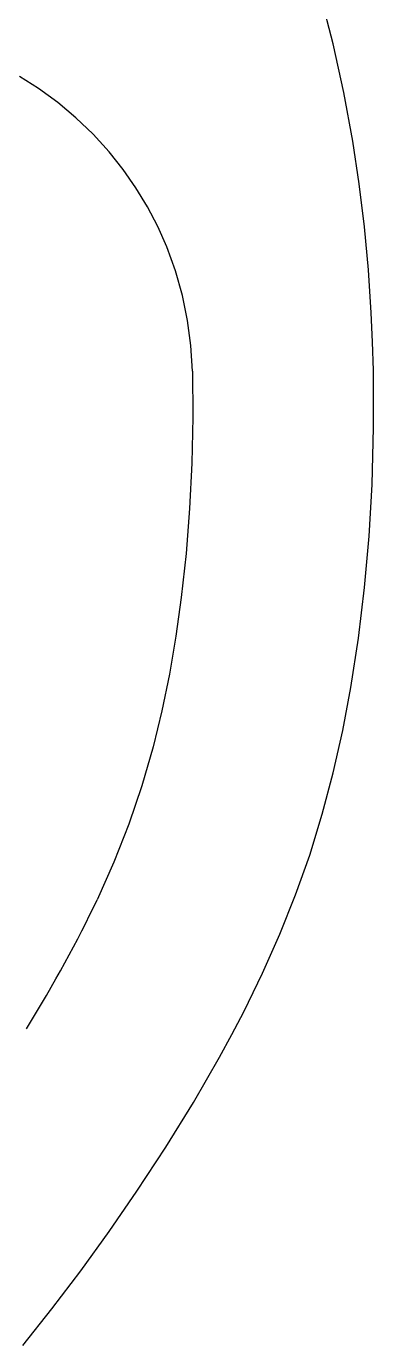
# Model space of a CAD drawing. Extents: x 0 to 594, y 0 to 420.
# Drawn here: x 385.6 to 414.3, y 134.1 to 243.2 of the extents above; entities that cross this region are included whole.
import ezdxf

# ---------------------------------------------------------------- set-up
doc = ezdxf.new("R2010")
doc.units = 0

msp = doc.modelspace()

# ---------------------------------------------------------------- linework, layer by layer
for points in [[(385.259735, 134.116058), (387.683533, 137.154312), (390.078857, 140.310638), (392.431946, 143.561081), (394.72699, 146.88385), (397.12207, 150.533646), (399.411377, 154.233047), (401.571411, 157.967834), (402.595825, 159.845581), (403.579742, 161.729736), (405.144318, 164.92865), (406.57901, 168.150269), (407.879333, 171.402008), (409.044434, 174.692947), (410.086945, 178.068329), (410.998566, 181.499573), (411.786987, 184.993591), (412.460297, 188.55426), (413.090271, 192.648682), (413.59021, 196.821396), (413.964386, 201.06192), (414.214264, 205.357544), (414.34375, 210.053558), (414.323273, 214.785767), (414.255005, 217.160385), (414.146942, 219.537842), (413.908142, 223.104767), (413.574341, 226.666504), (413.142426, 230.216644), (412.609436, 233.749603), (411.867889, 237.787811), (410.987, 241.788879), (409.965637, 245.746582)], [(399.320313, 214.729523), (399.196045, 216.834122), (398.919037, 218.924286), (398.491669, 220.989029), (397.916199, 223.017365), (397.195007, 224.998322), (396.446594, 226.683884), (395.590942, 228.319641), (394.632507, 229.89856), (393.576599, 231.413025), (392.428162, 232.856277), (391.09906, 234.31781), (389.67337, 235.684601), (388.157593, 236.950897), (386.559021, 238.111786), (384.99939, 239.095367)], [(399.320313, 214.729523), (399.350281, 210.912308), (399.271362, 207.11618), (399.085999, 203.354187), (398.795349, 199.640442), (398.399414, 195.991882)], [(398.399414, 195.991882), (397.954102, 192.790054), (397.420288, 189.664291), (396.793152, 186.617706), (396.068176, 183.652908)], [(396.067749, 183.651276), (395.131226, 180.415237), (394.051178, 177.246185), (392.816254, 174.115234), (391.420502, 170.993103)]]:
    msp.add_lwpolyline(points)
msp.add_ellipse((317.979248, 131.23587), major_axis=(75.639099, 66.689636), ratio=0.314834, start_param=5.4786705238, end_param=5.6514783334)

doc.saveas('drawing.dxf')
